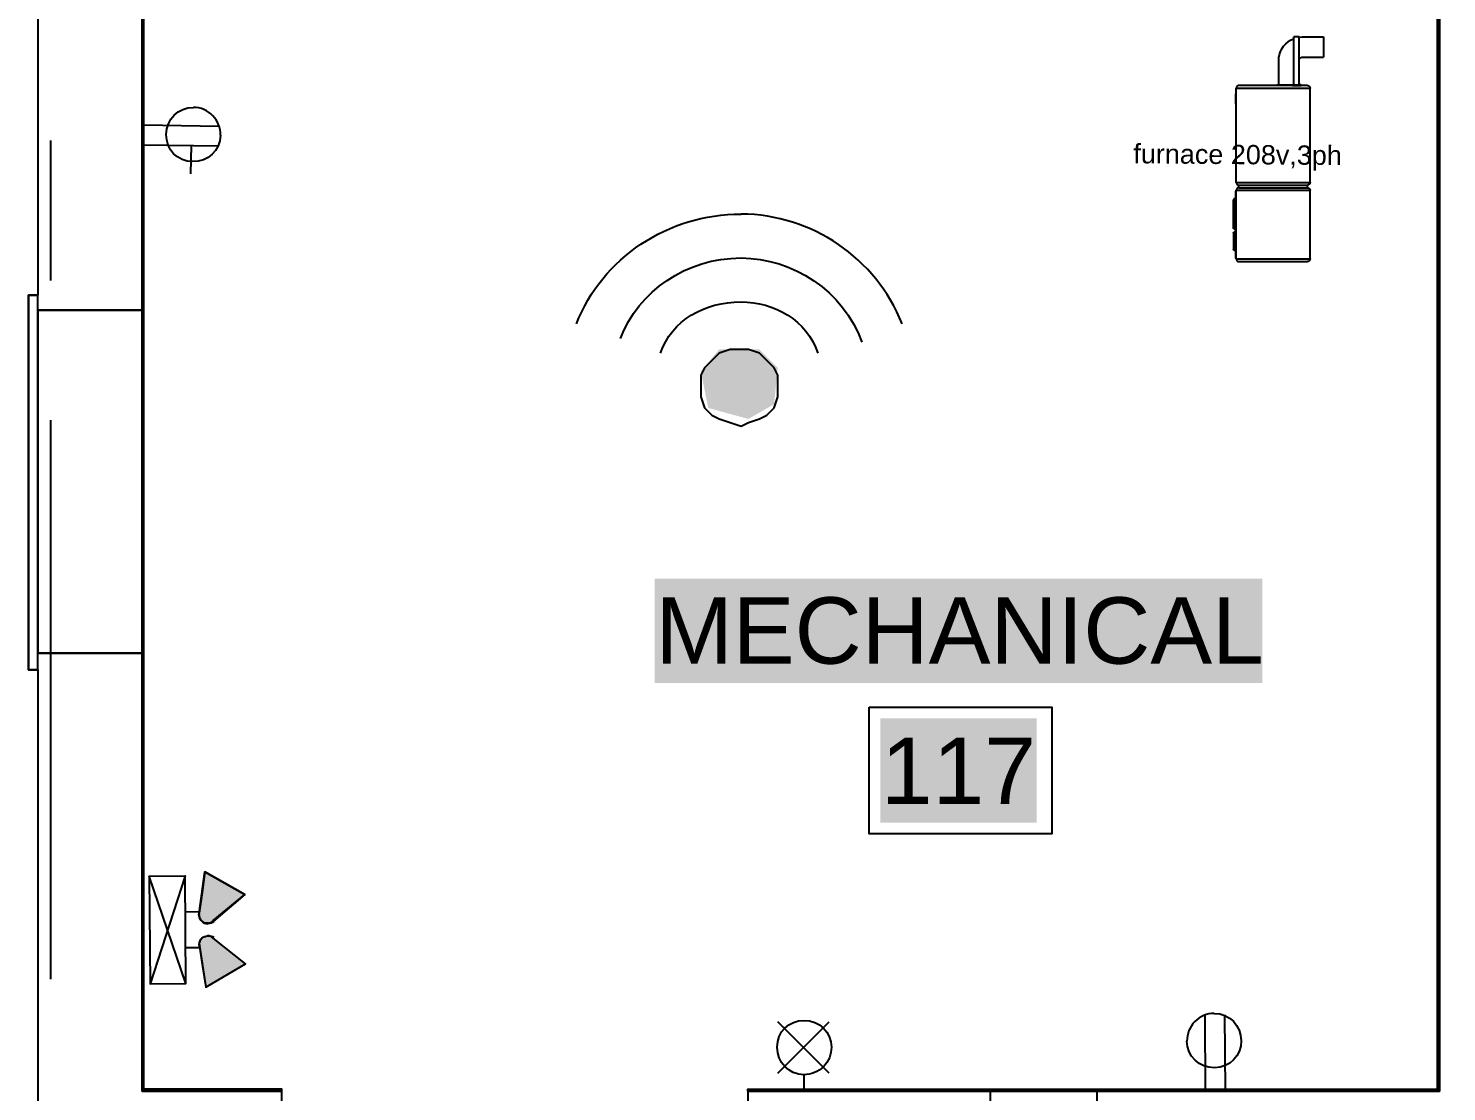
# Model space of a CAD drawing. Header units: inches. Extents: x -1841 to -80, y -100 to 1021.
# Drawn here: x -1024.3 to -961.4, y 173.9 to 221.1 of the extents above; entities that cross this region are included whole.
import ezdxf

# ---------------------------------------------------------------- set-up
doc = ezdxf.new("R2010")
doc.units = ezdxf.units.IN
doc.header["$MEASUREMENT"] = 0
doc.layers.add('Edges', color=7, linetype='Continuous')
doc.layers.add('PDF_Text', color=7, linetype='Continuous')
doc.layers.add('PDF_Geometry', color=7, linetype='Continuous', true_color=0x777777)
doc.layers.add('PDF_Solid Fills', color=7, linetype='Continuous', true_color=0xffffff)
doc.styles.add('PDF Arial', font='arial.ttf')
doc.styles.get("Standard").update_dxf_attribs({"font": 'arial.ttf'})

# ---------------------------------------------------------------- blocks, each defined once
blk = doc.blocks.new('Furnace Boiler rs')
at = {"layer": 'Edges', "color": 2}
for p, q in [((0.031, 1.444), (0.051, 1.485)), ((0.051, 1.485), (0.076, 1.523)), ((0.076, 1.523), (0.107, 1.557)), ((0.107, 1.557), (0.141, 1.588)), ((0.141, 1.588), (0.179, 1.613)), ((0.179, 1.613), (0.22, 1.633)), ((0.22, 1.633), (0.226, 1.635)), ((0.226, 1.635), (0.226, 1.658)), ((0.306, 1.658), (0.226, 1.658)), ((0.226, 0.95), (0.226, 1.635)), ((0.306, 1.657), (0.306, 1.658)), ((0.306, 1.657), (0.308, 1.657)), ((0.306, 1.326), (0.306, 1.657)), ((0.308, 1.657), (0.349, 1.66)), ((0.349, 1.66), (0.664, 1.66)), ((0.664, 1.66), (0.664, 1.361)), ((0.004, 1.315), (0.007, 1.355)), ((0.004, 0.95), (0.004, 1.315)), ((0.007, 1.355), (0.016, 1.4)), ((0.016, 1.4), (0.031, 1.444)), ((0.306, 1.326), (0.307, 1.329)), ((0.306, 0.95), (0.306, 1.326)), ((0.307, 1.329), (0.31, 1.335)), ((0.31, 1.335), (0.314, 1.341)), ((0.314, 1.341), (0.318, 1.346)), ((0.318, 1.346), (0.323, 1.35)), ((0.323, 1.35), (0.329, 1.354)), ((0.329, 1.354), (0.335, 1.357)), ((0.335, 1.357), (0.341, 1.359)), ((0.341, 1.359), (0.348, 1.36)), ((0.348, 1.36), (0.359, 1.361)), ((0.359, 1.361), (0.664, 1.361)), ((-0.623, 0.908), (-0.624, 0.903)), ((-0.624, 0.903), (0.466, 0.903)), ((-0.624, 0.82), (-0.624, 0.903)), ((-0.622, 0.913), (-0.623, 0.908)), ((-0.621, 0.917), (-0.622, 0.913)), ((-0.619, 0.922), (-0.621, 0.917)), ((-0.616, 0.926), (-0.619, 0.922)), ((-0.613, 0.929), (-0.616, 0.926)), ((-0.609, 0.933), (-0.613, 0.929)), ((-0.605, 0.935), (-0.609, 0.933)), ((-0.601, 0.937), (-0.605, 0.935)), ((-0.596, 0.939), (-0.601, 0.937)), ((-0.591, 0.94), (-0.596, 0.939)), ((-0.586, 0.94), (-0.591, 0.94)), ((-0.025, 0.94), (-0.586, 0.94)), ((-0.025, 0.94), (-0.025, 0.95)), ((-0.025, 0.95), (0.004, 0.95)), ((0.205, 0.94), (-0.025, 0.94)), ((0.004, 0.95), (0.205, 0.95)), ((0.205, 0.94), (0.205, 0.95)), ((0.205, 0.95), (0.226, 0.95)), ((0.205, 0.94), (0.325, 0.94)), ((0.226, 0.95), (0.306, 0.95)), ((0.325, 0.95), (0.306, 0.95)), ((0.325, 0.94), (0.325, 0.95)), ((0.333, 0.95), (0.325, 0.95)), ((0.325, 0.94), (0.333, 0.94)), ((0.333, 0.94), (0.333, 0.95)), ((0.429, 0.94), (0.333, 0.94)), ((0.429, 0.94), (0.434, 0.94)), ((0.434, 0.94), (0.439, 0.939)), ((0.439, 0.939), (0.443, 0.937)), ((0.443, 0.937), (0.448, 0.935)), ((0.448, 0.935), (0.452, 0.933)), ((0.452, 0.933), (0.455, 0.929)), ((0.455, 0.929), (0.459, 0.926)), ((0.459, 0.926), (0.461, 0.922)), ((0.461, 0.922), (0.463, 0.917)), ((0.463, 0.917), (0.465, 0.913)), ((0.465, 0.913), (0.466, 0.908)), ((0.466, 0.908), (0.466, 0.903)), ((0.466, -0.492), (0.466, 0.903)), ((-0.624, 0.82), (-0.629, 0.82)), ((-0.629, 0.672), (-0.629, 0.82)), ((-0.624, 0.672), (-0.629, 0.672)), ((-0.624, 0.672), (-0.624, 0.82)), ((-0.624, -0.492), (-0.624, 0.672)), ((-0.634, -0.621), (-0.634, -0.732)), ((-0.624, -0.621), (-0.634, -0.621)), ((-0.624, -0.492), (0.466, -0.492)), ((-0.624, -0.492), (-0.623, -0.497)), ((-0.623, -0.602), (-0.624, -0.607)), ((-0.624, -0.607), (0.466, -0.607)), ((-0.624, -0.621), (-0.624, -0.607)), ((-0.624, -1.608), (-0.624, -0.621)), ((-0.623, -0.497), (-0.622, -0.502)), ((-0.622, -0.597), (-0.623, -0.602)), ((-0.622, -0.502), (-0.621, -0.507)), ((-0.621, -0.593), (-0.622, -0.597)), ((-0.621, -0.507), (-0.619, -0.511)), ((-0.619, -0.588), (-0.621, -0.593)), ((-0.619, -0.511), (-0.616, -0.515)), ((-0.616, -0.584), (-0.619, -0.588)), ((-0.616, -0.515), (-0.613, -0.519)), ((-0.613, -0.581), (-0.616, -0.584)), ((-0.613, -0.519), (-0.609, -0.522)), ((-0.609, -0.577), (-0.613, -0.581)), ((-0.609, -0.522), (-0.605, -0.525)), ((-0.605, -0.575), (-0.609, -0.577)), ((-0.605, -0.525), (-0.601, -0.527)), ((-0.601, -0.573), (-0.605, -0.575)), ((-0.601, -0.527), (-0.596, -0.528)), ((-0.596, -0.571), (-0.601, -0.573)), ((-0.596, -0.528), (-0.591, -0.529)), ((-0.591, -0.57), (-0.596, -0.571)), ((-0.591, -0.529), (-0.586, -0.53)), ((-0.586, -0.57), (-0.591, -0.57)), ((-0.586, -0.53), (0.429, -0.53)), ((-0.586, -0.57), (-0.586, -0.53)), ((-0.586, -0.57), (0.429, -0.57)), ((0.434, -0.529), (0.429, -0.53)), ((0.429, -0.57), (0.429, -0.53)), ((0.429, -0.57), (0.434, -0.57)), ((0.439, -0.528), (0.434, -0.529)), ((0.434, -0.57), (0.439, -0.571)), ((0.443, -0.527), (0.439, -0.528)), ((0.439, -0.571), (0.443, -0.573)), ((0.448, -0.525), (0.443, -0.527)), ((0.443, -0.573), (0.448, -0.575)), ((0.452, -0.522), (0.448, -0.525)), ((0.448, -0.575), (0.452, -0.577)), ((0.455, -0.519), (0.452, -0.522)), ((0.452, -0.577), (0.455, -0.581)), ((0.459, -0.515), (0.455, -0.519)), ((0.455, -0.581), (0.459, -0.584)), ((0.461, -0.511), (0.459, -0.515)), ((0.459, -0.584), (0.461, -0.588)), ((0.463, -0.507), (0.461, -0.511)), ((0.461, -0.588), (0.463, -0.593)), ((0.465, -0.502), (0.463, -0.507)), ((0.463, -0.593), (0.465, -0.597)), ((0.466, -0.497), (0.465, -0.502)), ((0.465, -0.597), (0.466, -0.602)), ((0.466, -0.492), (0.466, -0.497)), ((0.466, -0.602), (0.466, -0.607)), ((0.466, -1.622), (0.466, -0.607)), ((-0.663, -0.743), (-0.664, -0.745)), ((-0.664, -0.745), (-0.664, -0.747)), ((-0.664, -1.166), (-0.664, -0.747)), ((-0.662, -0.74), (-0.663, -0.741)), ((-0.663, -0.741), (-0.663, -0.743)), ((-0.661, -0.738), (-0.662, -0.74)), ((-0.659, -0.737), (-0.661, -0.738)), ((-0.658, -0.735), (-0.659, -0.737)), ((-0.656, -0.734), (-0.658, -0.735)), ((-0.649, -0.741), (-0.658, -0.741)), ((-0.658, -0.741), (-0.658, -0.791)), ((-0.651, -0.791), (-0.658, -0.791)), ((-0.658, -0.801), (-0.658, -0.791)), ((-0.651, -0.801), (-0.658, -0.801)), ((-0.654, -0.733), (-0.656, -0.734)), ((-0.653, -0.733), (-0.654, -0.733)), ((-0.651, -0.732), (-0.653, -0.733)), ((-0.649, -0.732), (-0.651, -0.732)), ((-0.634, -0.791), (-0.651, -0.791)), ((-0.651, -0.791), (-0.651, -0.801)), ((-0.651, -0.801), (-0.651, -0.868)), ((-0.649, -0.732), (-0.649, -0.741)), ((-0.634, -0.732), (-0.649, -0.732)), ((-0.634, -0.741), (-0.649, -0.741)), ((-0.634, -0.741), (-0.634, -0.732)), ((-0.634, -0.791), (-0.634, -0.741)), ((-0.634, -0.791), (-0.634, -0.868)), ((-0.634, -0.868), (-0.651, -0.868)), ((-0.651, -0.868), (-0.651, -0.908)), ((-0.649, -0.908), (-0.651, -0.908)), ((-0.649, -0.908), (-0.649, -1.181)), ((-0.634, -0.908), (-0.649, -0.908)), ((-0.634, -0.908), (-0.634, -0.868)), ((-0.634, -1.181), (-0.634, -0.908)), ((-0.664, -1.168), (-0.664, -1.166)), ((-0.663, -1.17), (-0.664, -1.168)), ((-0.664, -1.235), (-0.663, -1.233)), ((-0.664, -1.237), (-0.664, -1.235)), ((-0.664, -1.237), (-0.664, -1.482)), ((-0.663, -1.171), (-0.663, -1.17)), ((-0.662, -1.173), (-0.663, -1.171)), ((-0.663, -1.231), (-0.662, -1.229)), ((-0.663, -1.233), (-0.663, -1.231)), ((-0.661, -1.175), (-0.662, -1.173)), ((-0.662, -1.229), (-0.661, -1.228)), ((-0.659, -1.176), (-0.661, -1.175)), ((-0.661, -1.228), (-0.659, -1.226)), ((-0.658, -1.178), (-0.659, -1.176)), ((-0.659, -1.226), (-0.658, -1.225)), ((-0.656, -1.179), (-0.658, -1.178)), ((-0.658, -1.225), (-0.656, -1.224)), ((-0.654, -1.18), (-0.656, -1.179)), ((-0.656, -1.224), (-0.654, -1.223)), ((-0.653, -1.18), (-0.654, -1.18)), ((-0.654, -1.223), (-0.653, -1.222)), ((-0.651, -1.181), (-0.653, -1.18)), ((-0.653, -1.222), (-0.651, -1.222)), ((-0.649, -1.181), (-0.651, -1.181)), ((-0.651, -1.222), (-0.649, -1.222)), ((-0.634, -1.181), (-0.649, -1.181)), ((-0.634, -1.222), (-0.649, -1.222)), ((-0.649, -1.222), (-0.649, -1.497)), ((-0.634, -1.181), (-0.634, -1.222)), ((-0.634, -1.497), (-0.634, -1.222)), ((-0.664, -1.484), (-0.664, -1.482)), ((-0.663, -1.486), (-0.664, -1.484)), ((-0.663, -1.488), (-0.663, -1.486)), ((-0.662, -1.49), (-0.663, -1.488)), ((-0.661, -1.491), (-0.662, -1.49)), ((-0.659, -1.493), (-0.661, -1.491)), ((-0.658, -1.494), (-0.659, -1.493)), ((-0.656, -1.495), (-0.658, -1.494)), ((-0.654, -1.496), (-0.656, -1.495)), ((-0.653, -1.497), (-0.654, -1.496)), ((-0.651, -1.497), (-0.653, -1.497)), ((-0.649, -1.497), (-0.651, -1.497)), ((-0.634, -1.497), (-0.649, -1.497)), ((-0.634, -1.497), (-0.634, -1.608)), ((-0.624, -1.608), (-0.634, -1.608)), ((-0.624, -1.622), (-0.624, -1.608)), ((-0.624, -1.622), (0.466, -1.622)), ((-0.624, -1.622), (-0.623, -1.627)), ((-0.623, -1.627), (-0.622, -1.632)), ((-0.622, -1.632), (-0.621, -1.637)), ((-0.621, -1.637), (-0.619, -1.641)), ((-0.619, -1.641), (-0.616, -1.645)), ((-0.616, -1.645), (-0.613, -1.649)), ((-0.613, -1.649), (-0.609, -1.652)), ((-0.609, -1.652), (-0.605, -1.655)), ((-0.605, -1.655), (-0.601, -1.657)), ((-0.601, -1.657), (-0.596, -1.658)), ((-0.596, -1.658), (-0.591, -1.659)), ((-0.591, -1.659), (-0.586, -1.66)), ((-0.586, -1.66), (0.429, -1.66)), ((0.434, -1.659), (0.429, -1.66)), ((0.439, -1.658), (0.434, -1.659)), ((0.443, -1.657), (0.439, -1.658)), ((0.448, -1.655), (0.443, -1.657)), ((0.452, -1.652), (0.448, -1.655)), ((0.455, -1.649), (0.452, -1.652)), ((0.459, -1.645), (0.455, -1.649)), ((0.461, -1.641), (0.459, -1.645)), ((0.463, -1.637), (0.461, -1.641)), ((0.465, -1.632), (0.463, -1.637)), ((0.466, -1.627), (0.465, -1.632)), ((0.466, -1.622), (0.466, -1.627))]:
    blk.add_line(p, q, dxfattribs=at)
blk = doc.blocks.new('industrial exhaust fan fr')
at = {"layer": 'Edges'}
for p, q in [((-25, 38), (25, 38)), ((-25, -12), (-25, 38)), ((25, 38), (25, -12))]:
    blk.add_line(p, q, dxfattribs=at)

msp = doc.modelspace()

# ---------------------------------------------------------------- hatches: boundary and pattern name
at = {"layer": 'PDF_Solid Fills', "lineweight": 25, "transparency": 33554559}
for color, points in [(7, [(-991.074, 206.025), (-991.886, 206.836), (-993.672, 206.836), (-994.484, 205.862), (-994.159, 204.238), (-992.373, 203.751), (-991.236, 204.401)]), (1, [(-1016.202, 181.38), (-1014.72, 182.613), (-1014.72, 182.647), (-1016.458, 183.651), (-1016.554, 182.938), (-1016.713, 181.647), (-1016.542, 181.411)]), (1, [(-1016.451, 178.528), (-1014.694, 179.526), (-1014.695, 179.56), (-1016.266, 180.803), (-1016.671, 180.63), (-1016.703, 180.324)])]:
    msp.add_hatch(color=color, dxfattribs=at).paths.add_polyline_path(points)

# ---------------------------------------------------------------- linework, layer by layer
at = {"color": 7, "lineweight": 25}
msp.add_line((-1017.106, 215.894), (-1017.135, 214.627), dxfattribs=at)
at = {"layer": 'PDF_Geometry', "color": 7, "lineweight": 25}
for points in [[(-999.181, 298.004), (-999.181, 295.604), (-961.706, 295.604), (-961.706, 231.906), (-1019.283, 231.906), (-1019.283, 238.524), (-1023.916, 238.524), (-1023.916, 209.239)], [(-1023.916, 192.611), (-1023.916, 173.915), (-1023.916, 169.283), (-1013.079, 169.283), (-1013.079, 173.915), (-1019.283, 173.915), (-1019.283, 229.424), (-961.706, 229.424), (-961.706, 173.915), (-992.397, 173.915), (-992.397, 169.283), (-951.034, 169.283), (-951.034, 173.915), (-959.224, 173.915), (-959.224, 230.665), (-959.224, 246.962), (-957.487, 246.962), (-957.487, 249.444), (-959.224, 249.444), (-959.224, 296.763)], [(-1019.283, 229.341), (-1019.283, 173.915), (-1019.283, 229.424), (-1019.283, 173.915)], [(-1013.079, 173.915), (-1013.079, 173.998), (-1019.2, 173.998), (-1019.2, 173.915), (-1019.283, 173.915), (-1019.2, 173.915), (-1019.2, 173.998), (-1019.2, 229.259)], [(-961.706, 229.424), (-961.706, 173.915), (-992.397, 173.915), (-961.789, 173.915), (-961.706, 173.915), (-992.397, 173.915), (-992.397, 173.998), (-961.789, 173.998), (-961.789, 229.259)], [(-961.789, 173.915), (-961.789, 229.341), (-961.789, 173.915)], [(-1019.221, 216.802), (-1015.862, 216.75)], [(-1023.337, 209.901), (-1023.337, 216.105)], [(-1019.234, 215.92), (-1015.876, 215.868)], [(-1023.916, 192.611), (-1024.329, 192.611), (-1024.329, 209.239), (-1023.916, 209.239)], [(-1023.916, 208.577), (-1019.283, 208.577), (-1023.916, 208.577), (-1023.916, 193.356), (-1019.283, 193.356), (-1023.916, 193.356)], [(-1019.283, 193.356), (-1019.283, 208.577), (-1019.283, 193.356)], [(-1023.337, 178.879), (-1023.337, 203.696)], [(-991.066, 174.713), (-988.789, 176.983)], [(-988.793, 174.71), (-991.062, 176.986)], [(-972.087, 173.934), (-972.108, 177.293)], [(-971.205, 173.94), (-971.226, 177.298)], [(-1019.283, 173.915), (-1013.079, 173.915), (-1019.283, 173.915)], [(-1013.079, 173.915), (-1013.079, 173.915)], [(-992.397, 173.915), (-992.397, 173.915)]]:
    msp.add_lwpolyline(points, dxfattribs=at)
for points in [[(-1023.916, 192.611), (-1023.916, 209.239), (-1024.329, 209.239), (-1024.329, 192.611)], [(-1024.329, 193.852), (-1024.329, 208.081)], [(-1019.283, 208.081), (-1019.283, 193.852)], [(-994.484, 205.213), (-994.484, 204.725), (-994.322, 204.238), (-993.997, 203.914), (-993.672, 203.751), (-993.185, 203.589), (-992.698, 203.426), (-992.373, 203.589), (-991.886, 203.751), (-991.561, 203.914), (-991.236, 204.238), (-991.074, 204.725), (-991.074, 205.213), (-991.074, 205.7), (-991.236, 206.025), (-991.561, 206.349), (-991.886, 206.674), (-992.373, 206.836), (-992.698, 206.836), (-993.185, 206.836), (-993.672, 206.674), (-993.997, 206.349), (-994.322, 206.025), (-994.484, 205.7)], [(-987.02, 190.957), (-978.913, 190.957), (-978.913, 185.331), (-987.02, 185.331)]]:
    msp.add_lwpolyline(points, close=True, dxfattribs=at)
at = {"layer": 'PDF_Geometry', "color": 1, "lineweight": 25}
for points in [[(-1017.334, 178.691), (-1017.373, 183.474), (-1018.928, 178.678), (-1017.334, 178.691), (-1018.967, 183.461), (-1017.373, 183.474)], [(-1018.967, 183.461), (-1018.928, 178.678)], [(-1016.749, 181.817), (-1016.492, 183.651), (-1014.72, 182.647), (-1016.135, 181.448)], [(-1017.36, 181.879), (-1016.749, 181.884)], [(-1016.737, 180.358), (-1016.451, 178.528), (-1014.695, 179.56), (-1016.129, 180.702)], [(-1017.347, 180.285), (-1016.736, 180.29)]]:
    msp.add_lwpolyline(points, dxfattribs=at)
for points in [[(-1014.72, 182.647), (-1016.492, 183.651), (-1016.621, 182.734), (-1016.749, 181.817), (-1016.782, 181.748), (-1016.747, 181.647), (-1016.713, 181.545), (-1016.644, 181.478), (-1016.576, 181.411), (-1016.474, 181.378), (-1016.372, 181.379), (-1016.304, 181.379), (-1016.203, 181.414), (-1016.135, 181.482)], [(-1014.695, 179.56), (-1016.129, 180.702), (-1016.197, 180.769), (-1016.299, 180.802), (-1016.367, 180.802), (-1016.469, 180.767), (-1016.57, 180.732), (-1016.638, 180.698), (-1016.705, 180.629), (-1016.738, 180.527), (-1016.771, 180.425), (-1016.737, 180.324), (-1016.594, 179.443), (-1016.451, 178.528)]]:
    msp.add_lwpolyline(points, close=True, dxfattribs=at)
at = {"layer": 'PDF_Geometry', "color": 7, "lineweight": 25}
msp.add_lwpolyline([(-988.689, 175.863, -0.416667), (-989.913, 174.644), (-989.914, 173.965)], format="xyb", dxfattribs=at)
for centre, radius, start, end in [((-1017.017, 216.365), 1.216, 358.87443, 89.35389), ((-992.752, 205.09), 7.755, 21.82565, 89.6006), ((-971.699, 176.147), 1.216, 90.12206, 180.60152)]:
    msp.add_arc(centre, radius, start, end, dxfattribs=at)
at = {"layer": 'PDF_Geometry', "color": 1, "lineweight": 25}
msp.add_arc((-1016.371, 181.721), 0.377, 180.96816, 269.96426, dxfattribs=at)
at = {"layer": 'PDF_Geometry', "color": 7, "lineweight": 25}
for points in [[(-1018.209, 216.379), (-1018.199, 217.057), (-1017.682, 217.592), (-1017.003, 217.582)], [(-1017.04, 215.173), (-1017.719, 215.184), (-1018.22, 215.7), (-1018.209, 216.379)], [(-1015.801, 216.341), (-1015.811, 215.663), (-1016.362, 215.163), (-1017.04, 215.173)], [(-1000.005, 207.973), (-998.868, 210.896), (-995.946, 212.845), (-992.698, 212.845)], [(-998.057, 207.324), (-997.245, 209.435), (-995.134, 210.896), (-992.698, 210.896)], [(-992.698, 210.896), (-990.425, 210.896), (-988.151, 209.435), (-987.339, 207.161)], [(-996.27, 206.674), (-995.783, 208.136), (-994.322, 208.947), (-992.698, 208.947)], [(-992.698, 208.947), (-991.236, 208.947), (-989.775, 208.136), (-989.288, 206.674)], [(-991.098, 175.867), (-991.097, 176.545), (-990.587, 177.054), (-989.909, 177.052)], [(-989.909, 177.052), (-989.23, 177.051), (-988.688, 176.542), (-988.689, 175.863)], [(-971.702, 177.363), (-971.023, 177.367), (-970.511, 176.828), (-970.507, 176.149)], [(-989.913, 174.644), (-990.591, 174.645), (-991.099, 175.188), (-991.098, 175.867)], [(-971.687, 174.954), (-972.365, 174.95), (-972.911, 175.456), (-972.915, 176.134)], [(-970.507, 176.149), (-970.502, 175.471), (-971.008, 174.959), (-971.687, 174.954)]]:
    msp.add_open_spline(points, degree=3, dxfattribs=at)
at = {"layer": 'PDF_Geometry', "color": 1, "lineweight": 25}
for points in [[(-1016.748, 181.715), (-1016.748, 181.749), (-1016.715, 181.783), (-1016.715, 181.783)], [(-1016.101, 181.449), (-1016.168, 181.38), (-1016.27, 181.345), (-1016.372, 181.345)], [(-1016.737, 180.426), (-1016.739, 180.663), (-1016.571, 180.8), (-1016.367, 180.802)], [(-1016.367, 180.802), (-1016.266, 180.803), (-1016.164, 180.804), (-1016.095, 180.736)], [(-1016.703, 180.358), (-1016.703, 180.392), (-1016.737, 180.392), (-1016.737, 180.426)]]:
    msp.add_open_spline(points, degree=3, dxfattribs=at)
at = {"layer": 'PDF_Solid Fills', "color": 7, "lineweight": 25, "transparency": 33554559}
for points in [[(-996.534, 192.032), (-969.565, 192.032), (-996.534, 196.665), (-969.565, 196.665)], [(-986.524, 185.828), (-979.575, 185.828), (-986.524, 190.46), (-979.575, 190.46)]]:
    msp.add_solid(points, dxfattribs=at)

# ---------------------------------------------------------------- block references
at = {"color": 7, "lineweight": 25}
for name, p, xscale, yscale, zscale in [('Furnace Boiler rs', (-968.85, 215.724), 3.004295015355965, 3.004295015355965, 3.004295015355965), ('industrial exhaust fan fr', (-979.268, 170.358), 0.09446737683071423, 0.09446737683071423, 0.09446737683071423)]:
    msp.add_blockref(name, p, dxfattribs=dict(at, xscale=xscale, yscale=yscale, zscale=zscale))

# ---------------------------------------------------------------- texts
at = {"color": 2, "lineweight": 25}
msp.add_text('furnace 208v,3ph', height=0.85711, rotation=359.49744, dxfattribs=at).set_placement((-975.294, 215.101))
at = {"layer": 'PDF_Text', "color": 7, "lineweight": 25, "char_height": 2.9477, "attachment_point": 4, "style": 'PDF Arial'}
for s, insert in [('MECHANICAL', (-996.498, 194.339)), ('117', (-986.488, 188.134))]:
    msp.add_mtext(s, dxfattribs=dict(at, insert=insert))

doc.saveas('drawing.dxf')
